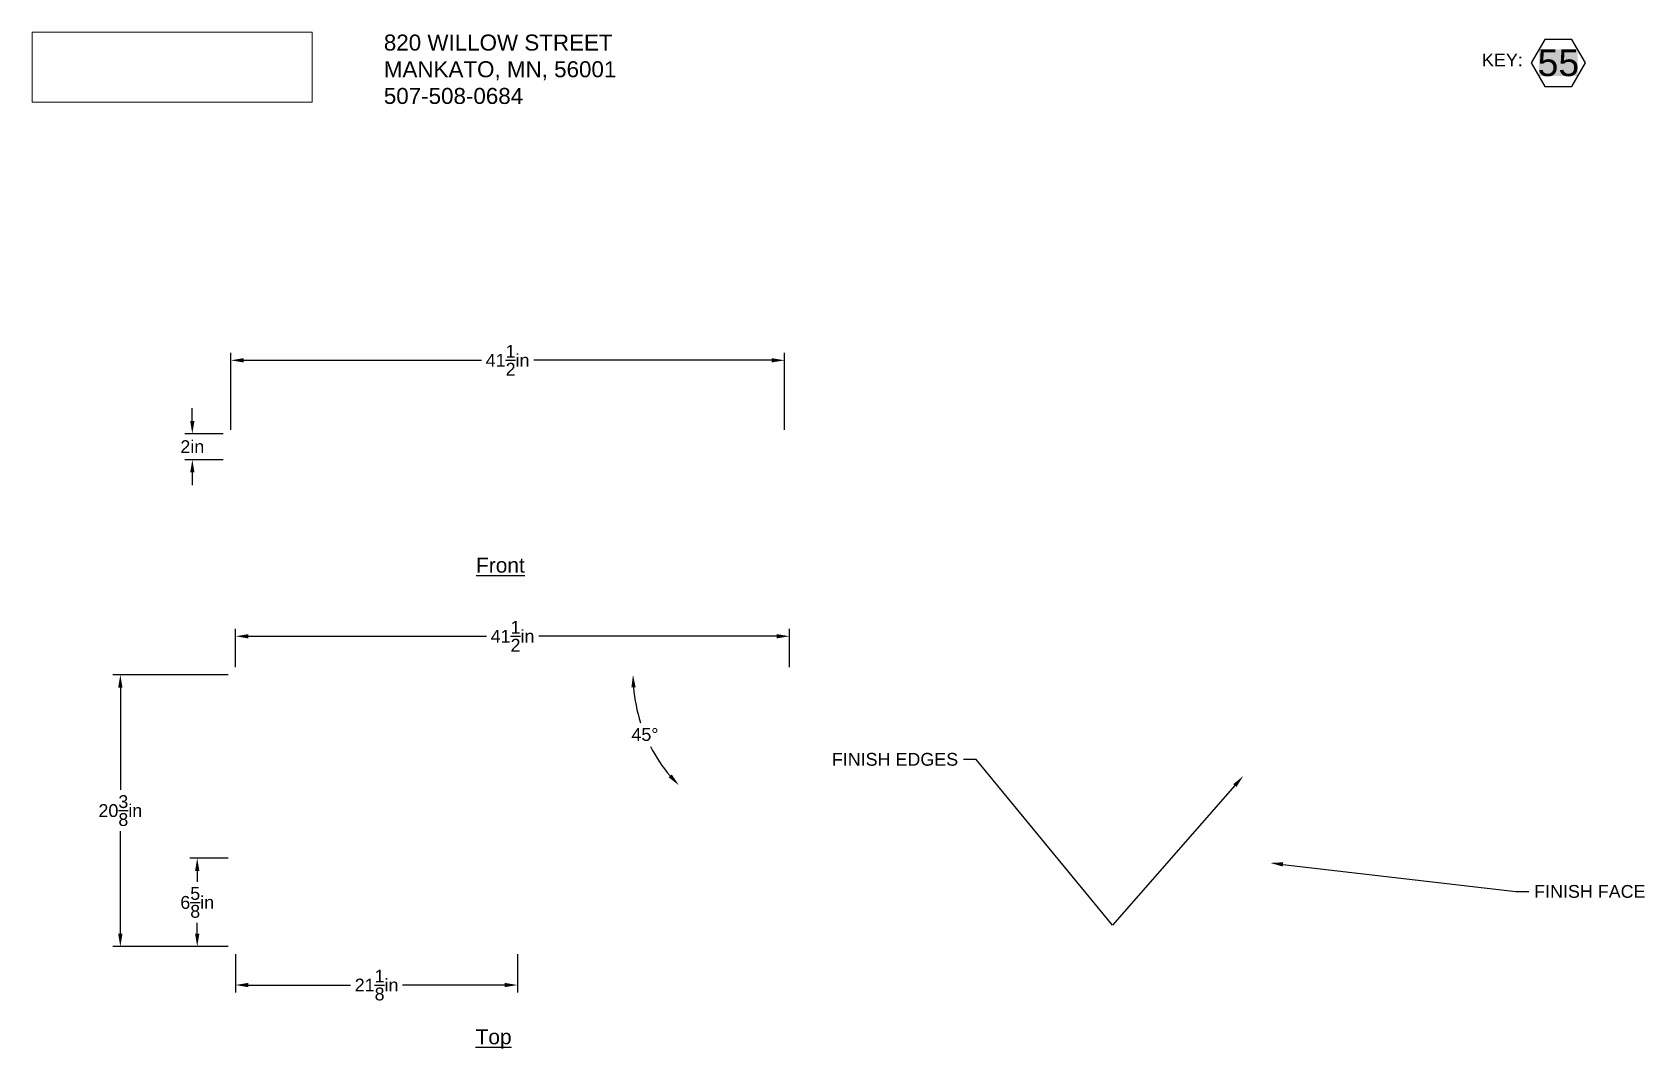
# Paper-space layout '55' of a CAD drawing. Header units: inches. Extents: x 0.9 to 16, y 1.2 to 10.7.
import ezdxf
from ezdxf import colors
from ezdxf.entities.mleader import LeaderData, LeaderLine
from ezdxf.math import Vec2, Vec3

# ---------------------------------------------------------------- set-up
doc = ezdxf.new("R2010")
doc.units = ezdxf.units.IN
doc.header["$LTSCALE"] = 0.75
doc.header["$MEASUREMENT"] = 0
doc.layers.add('Annotations', color=7, linetype='Continuous', lineweight=25)
doc.layers.add('Dimensions', color=7, linetype='Continuous', lineweight=25)
doc.styles.get("Standard").update_dxf_attribs({"font": 'arial.ttf'})
doc.dimstyles.get("Standard").update_dxf_attribs({"dimtxt": 0.12, "dimasz": 0.12, "dimexe": 0.07, "dimexo": 0.07, "dimgap": 0.05, "dimtad": 0, "dimtih": 1, "dimtoh": 1, "dimdec": 3, "dimzin": 12, "dimdsep": 46, "dimlunit": 5, "dimtxsty": 'Standard', "dimcen": 0, "dimclrd": 256, "dimclre": 256, "dimclrt": 256, "dimazin": 3, "dimtp": 0.01, "dimtm": 0.01, "dimtfac": 1, "dimtdec": 3, "dimtofl": 0, "dimtmove": 0, "dimatfit": 3, "dimfxl": 1, "dimtolj": 1, "dimtzin": 12, "dimarcsym": 1})
picture_1 = doc.add_image_def('image1.jpg', size_in_pixel=(512, 128))

# ---------------------------------------------------------------- blocks, each defined once
blk = doc.blocks.new('*D56')
at = {"layer": 'Defpoints', "color": 0, "lineweight": 25, "transparency": 16777216}
for p in [(7.902, 7.676), (2.715, 6.956), (7.902, 6.956)]:
    blk.add_point(p, dxfattribs=at)
at = {"layer": 'Dimensions', "lineweight": -2, "transparency": 16777216}
for p, q in [((2.715, 7.026), (2.715, 7.746)), ((7.902, 7.026), (7.902, 7.746)), ((2.835, 7.676), (5.063, 7.676)), ((7.782, 7.676), (5.554, 7.676))]:
    blk.add_line(p, q, dxfattribs=at)
at = {"layer": 'Dimensions', "lineweight": 25, "transparency": 16777216}
for points in [[(2.835, 7.696), (2.835, 7.656), (2.715, 7.676)], [(7.782, 7.696), (7.782, 7.656), (7.902, 7.676)]]:
    blk.add_solid(points, dxfattribs=at)
at = {"layer": 'Dimensions', "lineweight": 25, "transparency": 16777216, "insert": (5.308, 7.676), "char_height": 0.12, "attachment_point": 5}
blk.add_mtext('\\A1;41{\\H1x;\\S1/2;}in', dxfattribs=at)
blk = doc.blocks.new('*D57')
at = {"layer": 'Defpoints', "color": 0, "lineweight": 25, "transparency": 16777216}
for p in [(2.761, 5.091), (2.761, 4.731), (7.948, 4.731)]:
    blk.add_point(p, dxfattribs=at)
at = {"layer": 'Dimensions', "lineweight": -2, "transparency": 16777216}
for p, q in [((2.761, 4.801), (2.761, 5.161)), ((7.948, 4.801), (7.948, 5.161)), ((2.881, 5.091), (5.109, 5.091)), ((7.828, 5.091), (5.6, 5.091))]:
    blk.add_line(p, q, dxfattribs=at)
at = {"layer": 'Dimensions', "lineweight": 25, "transparency": 16777216}
for points in [[(2.881, 5.111), (2.881, 5.071), (2.761, 5.091)], [(7.828, 5.111), (7.828, 5.071), (7.948, 5.091)]]:
    blk.add_solid(points, dxfattribs=at)
at = {"layer": 'Dimensions', "lineweight": 25, "transparency": 16777216, "insert": (5.354, 5.091), "char_height": 0.12, "attachment_point": 5}
blk.add_mtext('\\A1;41{\\H1x;\\S1/2;}in', dxfattribs=at)
blk = doc.blocks.new('*D58')
at = {"layer": 'Defpoints', "color": 0, "lineweight": 25, "transparency": 16777216}
for p in [(2.761, 4.731), (1.681, 2.184), (2.761, 2.184)]:
    blk.add_point(p, dxfattribs=at)
at = {"layer": 'Dimensions', "lineweight": -2, "transparency": 16777216}
for p, q in [((2.691, 4.731), (1.611, 4.731)), ((1.681, 4.611), (1.681, 3.651)), ((1.681, 2.304), (1.681, 3.264)), ((2.691, 2.184), (1.611, 2.184))]:
    blk.add_line(p, q, dxfattribs=at)
at = {"layer": 'Dimensions', "lineweight": 25, "transparency": 16777216}
for points in [[(1.661, 4.611), (1.701, 4.611), (1.681, 4.731)], [(1.661, 2.304), (1.701, 2.304), (1.681, 2.184)]]:
    blk.add_solid(points, dxfattribs=at)
at = {"layer": 'Dimensions', "lineweight": 25, "transparency": 16777216, "insert": (1.681, 3.458), "char_height": 0.12, "attachment_point": 5}
blk.add_mtext('\\A1;20{\\H1x;\\S3/8;}in', dxfattribs=at)
blk = doc.blocks.new('*D59')
at = {"layer": 'Defpoints', "color": 0, "lineweight": 25, "transparency": 16777216}
for p in [(2.761, 3.013), (2.401, 2.184), (2.761, 2.184)]:
    blk.add_point(p, dxfattribs=at)
at = {"layer": 'Dimensions', "lineweight": -2, "transparency": 16777216}
for p, q in [((2.691, 3.013), (2.331, 3.013)), ((2.401, 2.893), (2.401, 2.791)), ((2.401, 2.304), (2.401, 2.406)), ((2.691, 2.184), (2.331, 2.184))]:
    blk.add_line(p, q, dxfattribs=at)
at = {"layer": 'Dimensions', "lineweight": 25, "transparency": 16777216}
for points in [[(2.381, 2.893), (2.421, 2.893), (2.401, 3.013)], [(2.381, 2.304), (2.421, 2.304), (2.401, 2.184)]]:
    blk.add_solid(points, dxfattribs=at)
at = {"layer": 'Dimensions', "lineweight": 25, "transparency": 16777216, "insert": (2.401, 2.598), "char_height": 0.12, "attachment_point": 5}
blk.add_mtext('\\A1;6{\\H1x;\\S5/8;}in', dxfattribs=at)
blk = doc.blocks.new('*D60')
at = {"layer": 'Defpoints', "color": 0, "lineweight": 25, "transparency": 16777216}
for p in [(2.761, 2.184), (5.401, 2.184), (5.401, 1.824)]:
    blk.add_point(p, dxfattribs=at)
at = {"layer": 'Dimensions', "lineweight": -2, "transparency": 16777216}
for p, q in [((2.761, 2.114), (2.761, 1.754)), ((5.401, 2.114), (5.401, 1.754)), ((2.881, 1.824), (3.837, 1.824)), ((5.281, 1.824), (4.325, 1.824))]:
    blk.add_line(p, q, dxfattribs=at)
at = {"layer": 'Dimensions', "lineweight": 25, "transparency": 16777216}
for points in [[(2.881, 1.844), (2.881, 1.804), (2.761, 1.824)], [(5.281, 1.844), (5.281, 1.804), (5.401, 1.824)]]:
    blk.add_solid(points, dxfattribs=at)
at = {"layer": 'Dimensions', "lineweight": 25, "transparency": 16777216, "insert": (4.081, 1.824), "char_height": 0.12, "attachment_point": 5}
blk.add_mtext('\\A1;21{\\H1x;\\S1/8;}in', dxfattribs=at)
blk = doc.blocks.new('*D61')
at = {"layer": 'Defpoints', "color": 0, "lineweight": 25, "transparency": 16777216}
for p in [(2.715, 6.988), (2.355, 6.745), (2.715, 6.745)]:
    blk.add_point(p, dxfattribs=at)
at = {"layer": 'Dimensions', "lineweight": -2, "transparency": 16777216}
for p, q in [((2.355, 7.108), (2.355, 7.228)), ((2.645, 6.988), (2.285, 6.988)), ((2.645, 6.745), (2.285, 6.745)), ((2.355, 6.625), (2.355, 6.505))]:
    blk.add_line(p, q, dxfattribs=at)
at = {"layer": 'Dimensions', "lineweight": 25, "transparency": 16777216}
for points in [[(2.335, 7.108), (2.375, 7.108), (2.355, 6.988)], [(2.335, 6.625), (2.375, 6.625), (2.355, 6.745)]]:
    blk.add_solid(points, dxfattribs=at)
at = {"layer": 'Dimensions', "lineweight": 25, "transparency": 16777216, "insert": (2.355, 6.867), "char_height": 0.12, "attachment_point": 5}
blk.add_mtext('\\A1;2in', dxfattribs=at)
blk = doc.blocks.new('*D62')
at = {"layer": 'Defpoints', "color": 0, "lineweight": 25, "transparency": 16777216}
for p in [(2.761, 4.731), (7.917, 4.7), (7.948, 4.731), (6.532, 4.352), (5.401, 2.184)]:
    blk.add_point(p, dxfattribs=at)
at = {"layer": 'Dimensions', "lineweight": -2, "transparency": 16777216}
for start, end in [(184.6921, 197.8748), (207.2857, 220.3079)]:
    blk.add_arc((7.948, 4.731), 1.466, start, end, dxfattribs=at)
at = {"layer": 'Dimensions', "lineweight": 25, "transparency": 16777216}
for points in [[(6.467, 4.611), (6.507, 4.612), (6.482, 4.731)], [(6.845, 3.797), (6.816, 3.77), (6.912, 3.695)]]:
    blk.add_solid(points, dxfattribs=at)
at = {"layer": 'Dimensions', "lineweight": 25, "transparency": 16777216, "insert": (6.594, 4.17), "char_height": 0.12, "attachment_point": 5}
blk.add_mtext('\\A1;45°', dxfattribs=at)

psp = doc.layouts.new('55')

# ---------------------------------------------------------------- linework, layer by layer
at = {"lineweight": 25}
psp.add_lwpolyline([(15.40315, 10.46107), (15.27592, 10.68144), (15.02146, 10.68144), (14.89424, 10.46107), (15.02146, 10.2407), (15.27592, 10.2407)], close=True, dxfattribs=at)

# ---------------------------------------------------------------- texts
at = {"lineweight": 25, "insert": (15.14869, 10.46107), "char_height": 0.25, "width": 0.3635931, "attachment_point": 5, "bg_fill": 1, "box_fill_scale": 1, "bg_fill_color": 255, "bg_fill_transparency": 0}
psp.add_mtext('55', dxfattribs=at)
at = {"layer": 'Annotations', "lineweight": 25, "attachment_point": 1}
for s, width, heights, insert, char_height in [('820 WILLOW STREET\\PMANKATO, MN, 56001\\P507-508-0684', 3.6905037, [0.70506], (4.14865, 10.72739), 0.15), ('KEY: ', 2.1134399, [0.14122], (14.43337, 10.54949), 0.12), ('{\\LFront}', 1.8007332, [0], (5.01206, 5.82687), 0.14), ('{\\LTop}', 0.9835937, [0], (5.00803, 1.40926), 0.14)]:
    psp.add_mtext_dynamic_manual_height_columns(s, width=width, gutter_width=0.6, heights=heights, dxfattribs=dict(at, insert=insert, char_height=char_height))

# ---------------------------------------------------------------- dimensions: what is measured, and where the dimension line sits
at = {"layer": 'Dimensions', "lineweight": 25}
for p1, p2, distance, picture, middle in [((2.71458, 6.95636), (7.90208, 6.95636), 0.72, '*D56', (5.30833, 7.67636)), ((2.7145820677, 6.9876140328), (2.7145820677, 6.7454265328), -0.36, '*D61', (2.3545820677, 6.8665202828)), ((7.94801, 4.73126), (2.76051, 4.73126), -0.36, '*D57', (5.35426, 5.09126)), ((2.76051, 4.73126), (2.76051, 2.18439), -1.08, '*D58', (1.68051, 3.45782)), ((2.76051, 3.01251), (2.76051, 2.18439), -0.36, '*D59', (2.40051, 2.59845)), ((2.76051, 2.18439), (5.40113, 2.18439), -0.36, '*D60', (4.08082, 1.82439))]:
    dim = psp.add_aligned_dim(p1=p1, p2=p2, distance=distance, dimstyle='Standard', override={"dimlfac": -8, "dimpost": 'in', "dimclrd": 256, "dimclre": 256}, dxfattribs=at)
    dim.commit()
    dim.dimension.update_dxf_attribs({"geometry": picture, "text_midpoint": middle})
dim = psp.add_angular_dim_2l(base=(6.5322, 4.3519), line1=((7.91676, 4.70001), (5.40113, 2.18439)), line2=((2.76051, 4.73126), (7.94801, 4.73126)), dimstyle='Standard', override={"dimpost": ''}, dxfattribs=at)
dim.commit()
dim.dimension.update_dxf_attribs({"geometry": '*D62', "text_midpoint": (6.59383, 4.17034)})

# ---------------------------------------------------------------- pictures from other files: only their frames are drawn
at = {"layer": 'Annotations', "linetype": 'Continuous', "lineweight": 0}
image = psp.add_image(picture_1, insert=(0.856, 10.09393), size_in_units=(2.62008, 0.65502), dxfattribs=at)
image.dxf.flags = 15

# ---------------------------------------------------------------- leaders
at = {"lineweight": 25}
ml = psp.add_multileader_mtext('Standard', dxfattribs=at)
ml.set_content('FINISH EDGES', color=256)
ml.set_leader_properties()
ml.build(insert=Vec2(0, 0))
ml.multileader.update_dxf_attribs({"dogleg_length": 0.12, "arrow_head_size": 0.12})
ctx = ml.context
ctx.base_point, ctx.char_height, ctx.arrow_head_size, ctx.landing_gap_size, ctx.plane_origin = Vec3(8.31658, 3.93727), 0.12, 0.12, 0.05, Vec3(12.19777, 3.78242)
ctx.text_align_type = 2
notes = []
notes.append((ctx, [(0, (1, 1, 0), (9.69704, 3.93727), (-1, 0), 0.12, [(1, [(12.19777, 3.78242), (10.97138, 2.38544)], 0, [])])]))
ctx.mtext.insert, ctx.mtext.alignment, ctx.mtext.flow_direction = Vec3(9.52704, 3.99829), 3, 5
ml = psp.add_multileader_mtext('Standard', dxfattribs=at)
ml.set_content('FINISH FACE', color=256)
ml.set_leader_properties()
ml.build(insert=Vec2(0, 0))
ml.multileader.update_dxf_attribs({"dogleg_length": 0.12, "arrow_head_size": 0.12})
ctx = ml.context
ctx.base_point, ctx.char_height, ctx.arrow_head_size, ctx.landing_gap_size, ctx.plane_origin = Vec3(14.87156, 2.69987), 0.12, 0.12, 0.05, Vec3(12.45024, 2.96777)
notes.append((ctx, [(0, (1, 1, 0), (14.75156, 2.69987), (1, 0), 0.12, [(0, [(12.45024, 2.96777)], 0, [])])]))
ctx.mtext.insert, ctx.mtext.flow_direction = Vec3(14.92156, 2.76089), 5
for ctx, leaders in notes:
    for number, flags, end, landing, length, lines in leaders:
        leader = LeaderData()
        leader.index, (leader.has_last_leader_line, leader.has_dogleg_vector, leader.attachment_direction) = number, flags
        leader.last_leader_point, leader.dogleg_vector, leader.dogleg_length = Vec3(end), Vec3(landing), length
        for number, points, colour, breaks in lines:
            line = LeaderLine()
            line.index, line.vertices, line.color, line.breaks = number, Vec3.list(points), colors.encode_raw_color(colour), breaks
            leader.lines.append(line)
        ctx.leaders.append(leader)

doc.saveas('drawing.dxf')
